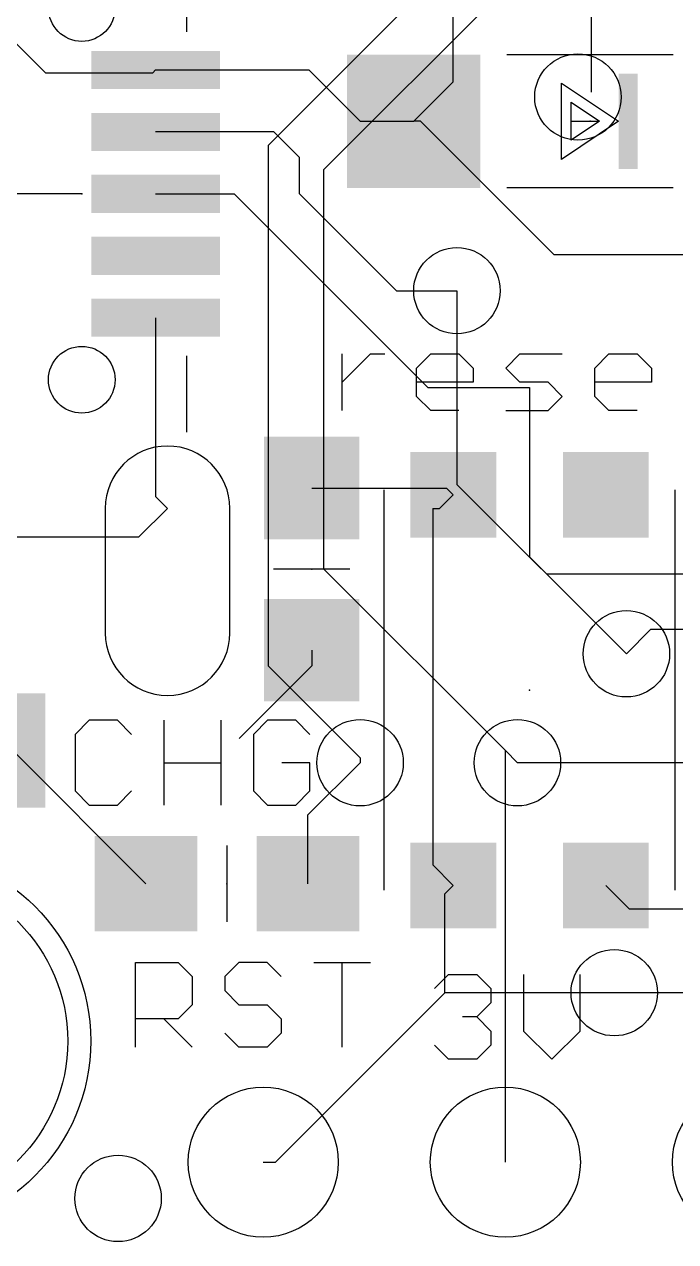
# Model space of a CAD drawing. Extents: x -6.7 to 60.2, y -8.8 to 34.8.
# Drawn here: x 3.84 to 10.68, y 0.44 to 13.21 of the extents above; entities that cross this region are included whole.
import ezdxf

# ---------------------------------------------------------------- set-up
doc = ezdxf.new("R2010")
doc.units = 0
for name, color, linetype in [('1', 22, 'CONTINUOUS'), ('16', 175, 'CONTINUOUS'), ('17', 82, 'CONTINUOUS'), ('18', 82, 'CONTINUOUS'), ('20', 7, 'CONTINUOUS'), ('21', 2, 'CONTINUOUS'), ('23', 2, 'CONTINUOUS'), ('47', 253, 'CONTINUOUS')]:
    doc.layers.add(name, color=color, linetype=linetype)

# ---------------------------------------------------------------- blocks, each defined once
blk = doc.blocks.new('RECT')
blk.add_solid([(-0.5, -0.5), (0.5, -0.5), (-0.5, 0.5), (0.5, 0.5)])
blk = doc.blocks.new('ROUNDP')
blk.add_circle((0, 0), 0.5)
blk = doc.blocks.new('OFFSETP100')
blk.add_lwpolyline([(0, -0.5), (1, -0.5, 1), (1, 0.5), (0, 0.5, 1)], format="xyb", close=True)
blk = doc.blocks.new('ROUNDV')
blk.add_circle((0, 0), 0.5)

msp = doc.modelspace()

# ---------------------------------------------------------------- linework, layer by layer
at = {"layer": '1'}
for p, q in [((9.795, 12.496), (9.795, 15.604)), ((8.343, 12.606), (8.343, 13.716)), ((3.556, 13.208), (4.064, 12.7)), ((4.064, 12.7), (5.19, 12.7)), ((5.19, 12.7), (5.22, 12.73)), ((5.22, 12.73), (6.828, 12.73)), ((6.828, 12.73), (7.366, 12.192)), ((7.929, 12.192), (8.343, 12.606)), ((7.366, 12.192), (7.929, 12.192)), ((8.001, 12.192), (7.929, 12.192)), ((9.398, 10.795), (8.001, 12.192)), ((6.462, 12.08), (5.22, 12.08)), ((6.731, 11.811), (6.462, 12.08)), ((6.731, 11.43), (6.731, 11.811)), ((5.22, 11.43), (6.0452, 11.43)), ((6.0452, 11.43), (8.0772, 9.398)), ((7.747, 10.414), (6.731, 11.43)), ((9.398, 10.795), (11.303, 10.795)), ((7.747, 10.414), (8.382, 10.414)), ((5.22, 10.13), (5.22, 8.255)), ((8.0772, 9.398), (9.144, 9.398)), ((9.144, 9.398), (9.144, 7.62)), ((6.858, 8.343), (8.274, 8.343)), ((8.274, 8.343), (8.344, 8.273)), ((5.22, 8.255), (5.345, 8.13)), ((8.199, 8.128), (8.344, 8.273)), ((5.045, 7.83), (5.345, 8.13)), ((8.128, 8.128), (8.128, 4.389)), ((8.128, 8.128), (8.199, 8.128)), ((2.545, 7.83), (5.045, 7.83)), ((9.144, 7.62), (9.3218, 7.4422)), ((9.3218, 7.4422), (13.6144, 7.4422)), ((10.414, 6.858), (10.16, 6.604)), ((13.5382, 6.858), (10.414, 6.858)), ((6.858, 6.643), (6.858, 6.477)), ((6.858, 6.477), (6.096, 5.715)), ((3.722, 5.588), (5.119, 4.191)), ((6.819, 4.914), (7.366, 5.461)), ((11.2928, 5.461), (9.017, 5.461)), ((6.819, 4.191), (6.819, 4.914)), ((8.128, 4.389), (8.344, 4.173)), ((8.255, 4.084), (8.344, 4.173)), ((10.192, 3.925), (9.944, 4.173)), ((8.255, 3.048), (8.255, 4.084)), ((13.191, 3.925), (10.192, 3.925)), ((6.477, 1.27), (8.255, 3.048)), ((10.033, 3.048), (8.255, 3.048)), ((6.35, 1.27), (6.477, 1.27))]:
    msp.add_line(p, q, dxfattribs=at)
at = {"layer": '16'}
for p, q in [((6.4008, 11.938), (10.8458, 16.383)), ((6.985, 11.684), (10.795, 15.494)), ((6.4008, 11.938), (6.4008, 6.477)), ((6.985, 7.493), (6.985, 11.684)), ((8.382, 10.414), (8.382, 8.382)), ((8.382, 8.382), (10.16, 6.604)), ((8.89, 5.588), (6.985, 7.493)), ((6.4008, 6.477), (7.366, 5.5118)), ((7.366, 5.5118), (7.366, 5.461)), ((8.89, 1.27), (8.89, 5.588)), ((8.89, 5.588), (9.017, 5.461)), ((13.208, 3.048), (10.033, 3.048))]:
    msp.add_line(p, q, dxfattribs=at)
at = {"layer": '20'}
for centre in [(4.445, 13.38), (4.445, 9.48)]:
    msp.add_circle(centre, 0.35, dxfattribs=at)
at = {"layer": '21'}
for p, q in [((5.545, 13.93), (5.545, 13.13)), ((8.906, 12.892), (10.652, 12.892)), ((9.479, 11.792), (9.479, 12.592)), ((9.479, 12.592), (10.079, 12.192)), ((9.579, 11.992), (9.579, 12.392)), ((9.579, 12.392), (9.879, 12.192)), ((10.079, 12.192), (9.479, 11.792)), ((9.879, 12.192), (9.579, 11.992)), ((9.579, 12.192), (9.879, 12.192)), ((10.652, 11.492), (8.906, 11.492)), ((5.545, 9.73), (5.545, 8.93)), ((7.1788, 9.1567), (7.1788, 9.7499)), ((7.1788, 9.4533), (7.4754, 9.7499)), ((7.4754, 9.7499), (7.6237, 9.7499)), ((7.9584, 9.6016), (8.1067, 9.7499)), ((8.1067, 9.7499), (8.4033, 9.7499)), ((8.4033, 9.7499), (8.5516, 9.6016)), ((8.8939, 9.6016), (9.0422, 9.7499)), ((9.0422, 9.7499), (9.4871, 9.7499)), ((9.8294, 9.6016), (9.9777, 9.7499)), ((9.9777, 9.7499), (10.2743, 9.7499)), ((10.2743, 9.7499), (10.4226, 9.6016)), ((7.9584, 9.305), (7.9584, 9.6016)), ((8.5516, 9.6016), (8.5516, 9.4533)), ((9.0422, 9.4533), (8.8939, 9.6016)), ((9.8294, 9.305), (9.8294, 9.6016)), ((10.4226, 9.6016), (10.4226, 9.4533)), ((8.5516, 9.4533), (7.9584, 9.4533)), ((9.3388, 9.4533), (9.0422, 9.4533)), ((9.4871, 9.305), (9.3388, 9.4533)), ((10.4226, 9.4533), (9.8294, 9.4533)), ((8.1067, 9.1567), (7.9584, 9.305)), ((9.3388, 9.1567), (9.4871, 9.305)), ((9.9777, 9.1567), (9.8294, 9.305)), ((8.4033, 9.1567), (8.1067, 9.1567)), ((8.8939, 9.1567), (9.3388, 9.1567)), ((10.2743, 9.1567), (9.9777, 9.1567)), ((7.6186, 4.123), (7.6186, 8.323)), ((10.6694, 8.323), (10.6694, 4.123)), ((7.258, 7.493), (6.458, 7.493)), ((4.5235, 5.9063), (4.3752, 5.758)), ((4.8201, 5.9063), (4.5235, 5.9063)), ((4.9684, 5.758), (4.8201, 5.9063)), ((5.3107, 5.0165), (5.3107, 5.9063)), ((5.9039, 5.9063), (5.9039, 5.0165)), ((6.3946, 5.9063), (6.2463, 5.758)), ((6.6911, 5.9063), (6.3946, 5.9063)), ((6.8394, 5.758), (6.6911, 5.9063)), ((4.3752, 5.758), (4.3752, 5.1648)), ((6.2463, 5.758), (6.2463, 5.1648)), ((5.3107, 5.4614), (5.9039, 5.4614)), ((6.8394, 5.4614), (6.5428, 5.4614)), ((6.8394, 5.1648), (6.8394, 5.4614)), ((4.3752, 5.1648), (4.5235, 5.0165)), ((4.8201, 5.0165), (4.9684, 5.1648)), ((6.2463, 5.1648), (6.3946, 5.0165)), ((6.6911, 5.0165), (6.8394, 5.1648)), ((4.5235, 5.0165), (4.8201, 5.0165)), ((6.3946, 5.0165), (6.6911, 5.0165)), ((5.969, 4.591), (5.969, 3.791)), ((5.0102, 2.4765), (5.0102, 3.3663)), ((5.0102, 3.3663), (5.4551, 3.3663)), ((5.4551, 3.3663), (5.6034, 3.218)), ((6.094, 3.3663), (5.9457, 3.218)), ((6.3906, 3.3663), (6.094, 3.3663)), ((6.5389, 3.218), (6.3906, 3.3663)), ((6.8813, 3.3663), (7.4744, 3.3663)), ((7.1778, 2.4765), (7.1778, 3.3663)), ((5.6034, 3.218), (5.6034, 2.9214)), ((5.9457, 3.218), (5.9457, 3.0697)), ((8.145, 3.091), (8.2933, 3.2393)), ((8.2933, 3.2393), (8.5899, 3.2393)), ((8.5899, 3.2393), (8.7382, 3.091)), ((9.0805, 3.2393), (9.0805, 2.6461)), ((9.6737, 2.6461), (9.6737, 3.2393)), ((5.9457, 3.0697), (6.094, 2.9214)), ((8.7382, 3.091), (8.7382, 2.9427)), ((8.7382, 2.9427), (8.5899, 2.7944)), ((5.6034, 2.9214), (5.4551, 2.7731)), ((6.094, 2.9214), (6.3906, 2.9214)), ((6.3906, 2.9214), (6.5389, 2.7731)), ((5.4551, 2.7731), (5.0102, 2.7731)), ((5.3068, 2.7731), (5.6034, 2.4765)), ((6.5389, 2.7731), (6.5389, 2.6248)), ((8.5899, 2.7944), (8.4416, 2.7944)), ((8.5899, 2.7944), (8.7382, 2.6461)), ((6.094, 2.4765), (5.9457, 2.6248)), ((6.5389, 2.6248), (6.3906, 2.4765)), ((8.7382, 2.6461), (8.7382, 2.4978)), ((9.0805, 2.6461), (9.3771, 2.3495)), ((9.3771, 2.3495), (9.6737, 2.6461)), ((6.3906, 2.4765), (6.094, 2.4765)), ((8.2933, 2.3495), (8.145, 2.4978)), ((8.7382, 2.4978), (8.5899, 2.3495)), ((8.5899, 2.3495), (8.2933, 2.3495))]:
    msp.add_line(p, q, dxfattribs=at)
msp.add_circle((2.54, 2.54), 2, dxfattribs=at)
at = {"layer": '23'}
for p in [(9.779, 12.192), (4.445, 11.43), (6.858, 7.493), (9.144, 6.223), (5.969, 4.191)]:
    msp.add_point(p, dxfattribs=at)
at = {"layer": '47'}
msp.add_line((4.445, 11.43), (-6.395, 11.43), dxfattribs=at)

# ---------------------------------------------------------------- block references
at = {"layer": '1', "rotation": 270}
for p, xscale, yscale in [((5.22, 12.73), 0.4, 1.35), ((7.929, 12.192), 1.4, 1.4), ((5.22, 12.08), 0.4, 1.35), ((5.22, 11.43), 0.4, 1.35), ((5.22, 10.78), 0.4, 1.35), ((5.22, 10.13), 0.4, 1.35), ((8.344, 8.273), 0.9, 0.9), ((9.944, 8.273), 0.9, 0.9), ((3.463, 5.588), 1.2, 1.2), ((8.344, 4.173), 0.9, 0.9), ((9.944, 4.173), 0.9, 0.9)]:
    msp.add_blockref('RECT', p, dxfattribs=dict(at, xscale=xscale, yscale=yscale))
at = {"layer": '1', "xscale": 1.075, "rotation": 270}
for p in [(6.858, 8.343), (6.858, 6.643)]:
    msp.add_blockref('RECT', p, dxfattribs=at)
at = {"layer": '1', "xscale": 1.075}
for p in [(5.119, 4.191), (6.819, 4.191)]:
    msp.add_blockref('RECT', p, dxfattribs=at)
at = {"layer": '17', "rotation": 270}
for name, p, xscale, yscale in [('OFFSETP100', (5.345, 8.13), 1.308, 1.308), ('OFFSETP100', (5.345, 8.13), 1.308, 1.308), ('ROUNDP', (2.54, 2.54), 3.516, 3.516), ('ROUNDP', (2.54, 2.54), 3.516, 3.516), ('ROUNDP', (6.35, 1.27), 1.5748, 1.5748), ('ROUNDP', (6.35, 1.27), 1.5748, 1.5748), ('ROUNDP', (8.89, 1.27), 1.5748, 1.5748), ('ROUNDP', (8.89, 1.27), 1.5748, 1.5748), ('ROUNDP', (11.43, 1.27), 1.5748, 1.5748), ('ROUNDP', (11.43, 1.27), 1.5748, 1.5748)]:
    msp.add_blockref(name, p, dxfattribs=dict(at, xscale=xscale, yscale=yscale))
at = {"layer": '18', "xscale": 0.9064, "yscale": 0.9064}
for p in [(9.652, 12.446), (9.652, 12.446), (8.382, 10.414), (8.382, 10.414), (10.16, 6.604), (10.16, 6.604), (7.366, 5.461), (7.366, 5.461), (9.017, 5.461), (9.017, 5.461), (10.033, 3.048), (10.033, 3.048), (4.826, 0.889), (4.826, 0.889)]:
    msp.add_blockref('ROUNDV', p, dxfattribs=at)
at = {"layer": '21', "xscale": 0.2, "rotation": 180}
msp.add_blockref('RECT', (10.179, 12.192), dxfattribs=at)

doc.saveas('drawing.dxf')
